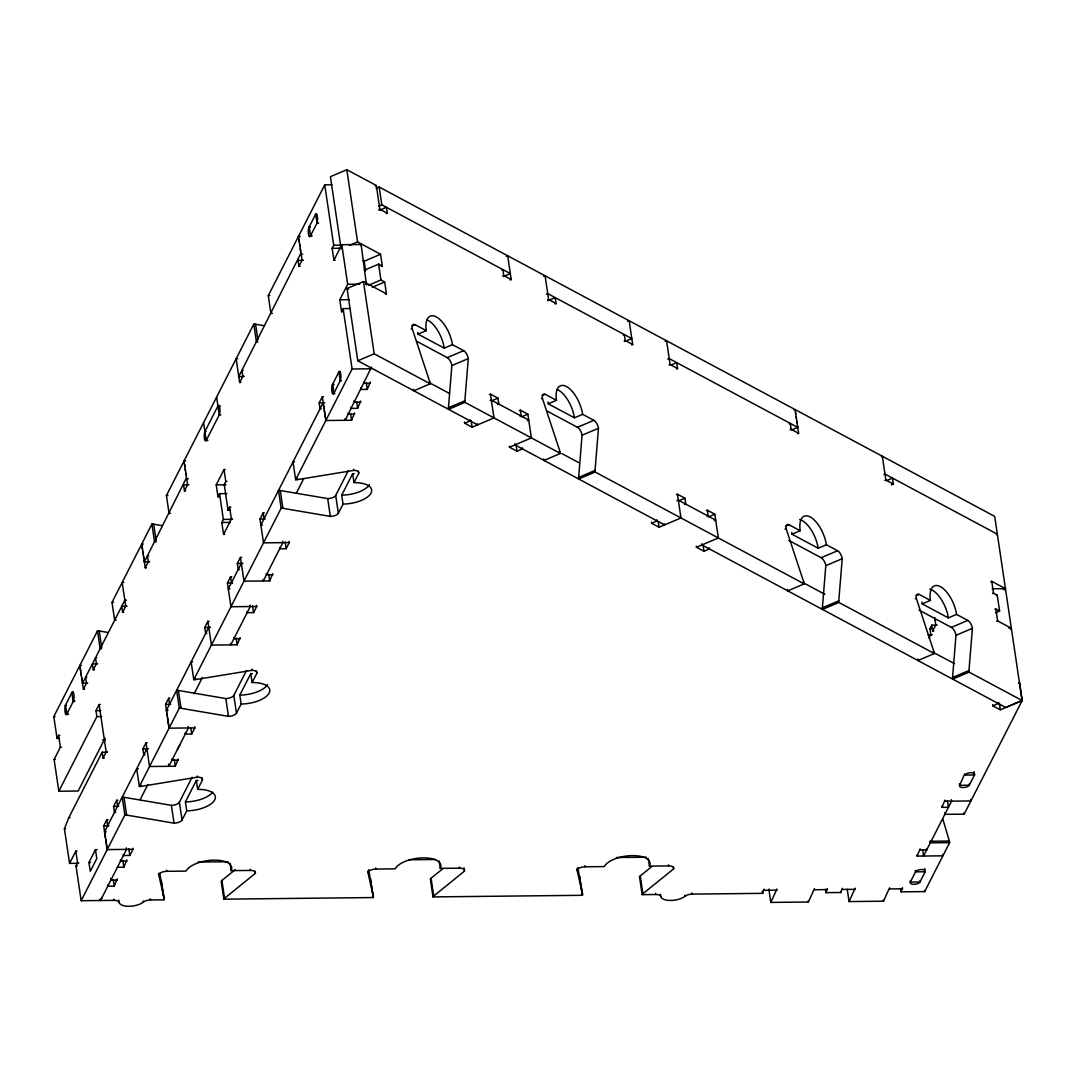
<?xml version="1.0" encoding="UTF-8"?>
<svg xmlns="http://www.w3.org/2000/svg" width="1076" height="1076" viewBox="0 0 1076 1076"><rect width="100%" height="100%" fill="white"/><g stroke="black" fill="none" stroke-linecap="round" stroke-linejoin="round"><path stroke-width="1.5" d="M543.716 458.995A6.685 3.053 67 0 1 544.026 460.434L560.435 453.453L464.953 402.37L448.544 409.351A6.698 3.067 67 0 1 448.45 407.737L451.866 365.571A6.685 3.053 67 0 0 447.253 357.635L416.869 341.374M464.953 402.37A6.698 3.067 67 0 1 464.859 400.756L468.289 358.604A6.685 3.053 67 0 0 463.662 350.655L452.445 344.656A23.39 10.706 67 0 0 436.264 316.869A23.39 10.706 67 0 0 426.271 330.655L418.066 334.138A23.39 10.706 67 0 1 417.838 332.296M787.444 589.419A6.685 3.053 67 0 1 787.753 590.859L804.162 583.878L595.149 472.028L578.74 479.008A6.698 3.067 67 0 1 578.632 477.394L582.062 435.242A6.685 3.053 67 0 0 577.449 427.306L547.065 411.045M595.149 472.028A6.698 3.067 67 0 1 595.041 470.414L598.471 428.261A6.685 3.053 67 0 0 593.858 420.326L582.641 414.327A23.39 10.706 67 0 0 566.46 386.526A23.39 10.706 67 0 0 556.467 400.312L548.249 403.809A23.39 10.706 67 0 1 548.034 401.967M917.64 659.077A6.685 3.053 67 0 1 917.949 660.529L934.358 653.549L838.877 602.452L822.467 609.433A6.698 3.067 67 0 1 822.373 607.819L825.803 565.667A6.685 3.053 67 0 0 821.176 557.718L788.775 540.381M838.877 602.452A6.698 3.067 67 0 1 838.782 600.838L842.212 558.686A6.685 3.053 67 0 0 837.585 550.751L826.368 544.738A23.39 10.706 67 0 0 810.188 516.951A23.39 10.706 67 0 0 800.194 530.737L791.99 534.221A23.39 10.706 67 0 1 791.761 532.391M376.089 188.313L379.169 187.009L994.695 516.372L1022.092 700.489L969.072 672.123L952.663 679.104A6.698 3.067 67 0 1 952.569 677.49L955.986 635.324A6.685 3.053 67 0 0 951.372 627.389L918.958 610.052M969.072 672.123A6.698 3.067 67 0 1 968.978 670.509L972.408 628.344A6.685 3.053 67 0 0 967.781 620.408L956.564 614.409A23.39 10.706 67 0 0 940.384 586.622A23.39 10.706 67 0 0 930.39 600.408L922.186 603.892A23.39 10.706 67 0 1 921.957 602.049M78.01 863.315L69.563 863.396L64.412 828.762L68.824 817.666L102.166 752.218L106.995 752.164M339.801 381.603L340.325 380.568A5.017 1.345 89.4 0 0 340.729 374.031A5.017 1.345 89.4 0 0 339.007 371.691L332.282 384.885A5.017 1.345 89.4 0 0 331.879 391.422A5.017 1.345 89.4 0 0 333.6 393.762L334.111 392.794M59.449 738.365L57.041 738.392L53.8 716.616L97.486 630.886A6.685 2.932 -8.5 0 1 99.261 630.993L108.151 632.5M116.195 620.112A6.698 2.946 -8.5 0 1 114.634 620.22L111.998 602.399L151.904 524.079A6.685 2.932 -8.5 0 1 153.68 524.187L162.57 525.693M87.721 683.099L82.502 683.314L124.829 600.233L126.443 600.206M149.187 561.833L144.372 561.887L186.525 477.69M338.483 372.7L340.5 371.866M170.613 513.319A6.698 2.946 -8.5 0 1 169.066 513.413L166.417 495.592L253.788 324.132A6.685 2.932 -8.5 0 1 255.563 324.239L264.454 325.746M272.484 313.358A6.685 2.932 -8.5 0 1 270.937 313.466L268.287 295.644L324.737 184.884L331.973 184.803M72.966 701.996L72.052 692.298A5.017 1.345 89.4 0 1 73.894 694.45A5.017 1.345 89.4 0 1 73.383 701.202L66.672 714.356A3.726 0.995 89.4 0 1 66.134 714.76L65.34 713.334A6.174 1.654 89.4 0 1 64.896 710.537L64.963 706.878A3.726 0.995 89.4 0 1 65.354 705.452L72.052 692.298L73.262 692.285M207.843 440.447L206.229 440.461A5.017 1.345 89.4 0 1 204.4 438.309A5.017 1.345 89.4 0 1 204.911 431.557L217.93 405.988L220.351 405.961M308.987 227.292L315.712 214.097L317.03 223.001L310.318 236.195A5.017 1.345 89.4 0 1 308.476 234.043A5.017 1.345 89.4 0 1 308.987 227.292L310.197 227.278M57.041 738.392L58.602 735.325L59.812 735.312M84.587 689.232L83.377 689.245L86.51 683.112L85.623 677.167L86.833 677.154M94.486 669.81L93.276 669.823L96.41 663.69L95.522 657.745L96.732 657.732M123.794 612.284L122.583 612.298L125.717 606.165L122.18 582.412L123.794 582.398M146.457 567.805L145.247 567.819L148.38 561.685L147.493 555.754L148.703 555.741M185.664 490.871L184.453 490.885L187.587 484.738L184.05 460.985L185.664 460.972M240.889 382.478L239.679 382.491L242.813 376.358L241.925 370.413L243.136 370.4M300.096 266.283L298.886 266.297L302.006 260.163L298.482 236.411L300.083 236.397M105.071 738.19L78.158 791.021L58.83 791.237L54.109 759.468L60.364 747.201L58.602 735.325M58.83 791.237L96.867 716.589L95.979 710.658L99.113 704.511L100.324 704.498M335.12 260.19L333.91 260.204L332.148 248.327L333.708 245.261L324.737 184.884M219.181 496.749L217.971 496.762L216.209 484.886L224.023 469.54L225.22 469.526M333.91 260.204L341.805 244.723L361.119 244.508L366.512 285.073M217.971 496.762L219.531 493.696L226.78 493.615M230.466 510.199L228.045 510.226L224.225 484.482L225.785 481.416L224.023 469.54M360.621 245.476L361.119 244.508M224.763 534.355L223.566 534.369L221.791 522.492L223.364 519.426L219.531 493.696M228.045 510.226L229.605 507.159L230.815 507.146M104.251 758.15L103.054 758.163L106.174 752.03L99.113 704.511M342.773 311.663L341.563 311.677L339.787 299.8L347.683 284.306L341.805 244.723M223.566 534.369L231.38 519.035L229.605 507.159M341.563 311.677L343.123 308.61L350.373 308.53M69.563 863.396L75.818 851.129L77.028 851.116M159.853 873.483L164.251 898.944A6.685 2.946 -8.5 0 1 164.063 899.818L150.492 899.966A6.685 2.932 -8.5 0 0 143.377 902.078A13.369 5.878 -8.5 0 1 129.147 906.301A13.369 5.878 -8.5 0 1 119.086 902.347A6.685 2.932 -8.5 0 0 114.056 900.37L81.171 900.72L76.019 866.072L77.58 863.006L75.818 851.129M81.171 900.72L107.21 849.596L103.686 825.843L106.806 819.697L108.017 819.683M115.67 812.34L114.473 812.353L113.585 806.408L116.706 800.275L117.916 800.262M144.978 754.814L143.781 754.827L142.893 748.896L146.013 742.763L147.224 742.749M132.805 848.197L132.967 849.314L107.21 849.596L124.843 814.976A6.685 2.946 -8.5 0 1 126.632 815.097L174.043 823.167A6.685 2.932 -8.5 0 0 182.046 820.033L186.726 810.833A23.39 10.289 -8.5 0 0 214.743 799.845A23.39 10.289 -8.5 0 0 197.675 789.354L202.355 780.154A6.685 2.932 -8.5 0 0 197.486 777.154L141.265 786.354A6.698 2.946 -8.5 0 1 139.355 786.502L169.08 728.17L165.556 704.417L168.676 698.284L169.887 698.27M206.848 633.401L205.637 633.414L204.763 627.469L207.883 621.336L209.094 621.323M256.545 605.358L256.707 606.46L230.95 606.743L227.426 582.99L230.546 576.857L231.757 576.844M239.41 569.486L238.2 569.5L237.325 563.555L240.446 557.422L241.656 557.408M289.108 541.443L289.269 542.56L263.512 542.842L259.988 519.076L263.109 512.943L264.319 512.929M321.28 408.813L320.07 408.826L319.182 402.895L322.316 396.762L323.526 396.748M95.455 849.677L96.773 858.581L90.263 871.358L88.931 862.454L95.455 849.677L97.055 849.65M104.789 833.268L104.56 831.775L146.901 748.694L146.013 742.763M166.659 711.841L166.43 710.348L208.771 627.268L210.371 627.254M322.316 396.762L323.19 402.693L260.863 525.021L262.477 525.007M334.918 393.56L333.708 393.574L340.218 380.796L338.9 371.879M194.675 726.771L194.837 727.887L169.08 728.17L179.275 708.183L176.625 690.362A6.685 2.946 -8.5 0 1 178.401 690.469L225.812 698.553A6.685 2.932 -8.5 0 0 233.815 695.405L246.512 670.482M179.275 708.183A6.685 2.946 -8.5 0 1 181.05 708.29L228.462 716.36A6.685 2.932 -8.5 0 0 236.464 713.227L241.145 704.027A23.39 10.289 -8.5 0 0 269.161 693.052A23.39 10.289 -8.5 0 0 252.093 682.547L256.787 673.347A6.685 2.932 -8.5 0 0 251.905 670.348L195.684 679.548A6.698 2.946 -8.5 0 1 193.774 679.696L281.145 508.222L278.496 490.414A6.685 2.946 -8.5 0 1 280.271 490.522L327.696 498.591A6.685 2.932 -8.5 0 0 335.699 495.458L348.395 470.535M281.145 508.222A6.685 2.946 -8.5 0 1 282.921 508.329L330.345 516.413A6.685 2.932 -8.5 0 0 338.348 513.279L343.029 504.079A23.39 10.289 -8.5 0 0 371.032 493.09A23.39 10.289 -8.5 0 0 353.977 482.599L358.658 473.4A6.685 2.932 -8.5 0 0 353.789 470.4L297.568 479.6A6.698 2.946 -8.5 0 1 295.658 479.748L352.094 368.987L343.123 308.61M140.189 799.576L147.816 784.592M194.137 693.684L202.409 677.45M296.196 493.4L303.768 478.524M177.419 749.528L179.853 744.74M107.613 885.077L107.775 886.194L114.217 886.126L117.176 878.877M117.351 867.283L123.848 867.202L126.82 859.966M123.242 854.411L123.404 855.514L129.846 855.447L132.967 849.314M148.501 748.681L146.901 748.694L149.551 766.515L175.307 766.233L178.266 758.983M185.112 732.985L185.274 734.101L191.716 734.02L194.837 727.887M207.883 621.336L211.421 645.089L237.164 644.806L240.123 637.557M246.982 611.558L247.144 612.674L253.586 612.607L256.707 606.46M240.446 557.422L243.983 581.188L269.726 580.905L272.699 573.656M279.545 547.644L279.706 548.76L286.149 548.693L289.269 542.56M324.804 402.68L323.19 402.693L325.84 420.514L351.596 420.232L354.555 412.982M351.058 407.293L351.22 408.409L357.662 408.342L360.621 401.092M360.608 387.817L360.863 389.485L367.293 389.418L370.265 382.168M182.046 820.033L179.396 802.212L192.093 777.289M186.726 810.833L185.408 801.916L196.343 780.45A23.39 10.289 -8.5 0 1 197.984 780.463M241.145 704.027L239.827 695.123L250.762 673.643A23.39 10.289 -8.5 0 1 252.403 673.657M343.029 504.079L341.711 495.162L352.646 473.696A23.39 10.289 -8.5 0 1 354.273 473.709M651.747 866.624L640.233 875.958A6.685 2.946 -8.5 0 0 639.521 876.832L642.17 894.654L655.741 894.506A6.685 2.932 -8.5 0 1 660.772 896.483A13.369 5.878 -8.5 0 0 670.832 900.451A13.369 5.878 -8.5 0 0 685.062 896.227A6.685 2.932 -8.5 0 1 692.164 894.116L762.628 893.349L764.027 889.166M814.465 888.628L808.372 902.011L770.82 902.414L776.899 889.032M929.086 638.122L930.848 634.679L929.96 628.734L931.776 625.156L936.618 625.102M935.232 618.377L934.909 619.023A5.017 2.206 -8.5 0 0 935.622 620.704M933.874 631.087L932.663 631.087L935.797 624.954L934.681 617.53M842.266 888.319L840.881 892.502L825.951 892.663L827.336 888.48M1004.769 589.944L1005.414 588.666L991.749 581.309L990.727 581.739M889.583 887.808L883.504 901.204L849.058 901.567L855.151 888.184M1010.633 629.379L1011.279 628.102L1008.871 628.128M942.684 854.344L942.899 855.823L917.155 856.092L920.115 848.843M947.431 800.611L948.427 807.282L941.984 807.363L944.943 800.114M942.845 819.024L949.314 841.042A6.698 1.802 89.4 0 1 949.637 842.616L924.674 891.6L901.069 891.856L902.468 887.673M944.661 812.878A6.698 1.802 89.4 0 0 944.822 814.344L964.15 814.142L1022.2 700.516L1019.55 682.709L1018.528 683.139M300.957 253.116L238.791 376.546L243.62 376.506M102.112 897.317L100.485 900.504L100.31 899.402M333.708 393.574L332.78 383.876M1019.147 683.475L1019.55 682.709M368.678 869.69L373.412 896.685A6.698 2.946 -8.5 0 1 373.224 897.559L223.848 899.173L221.199 881.365A6.685 2.946 -8.5 0 1 221.912 880.477L235.348 869.596M223.848 899.173A6.685 2.946 -8.5 0 1 224.561 898.299L255.268 873.416L254.945 871.183M577.839 867.431L582.56 894.425A6.698 2.946 -8.5 0 1 582.385 895.299L433.009 896.913L430.36 879.105A6.685 2.946 -8.5 0 1 431.072 878.218L442.586 868.883M433.009 896.913A6.685 2.946 -8.5 0 1 433.722 896.039L464.428 871.157L463.931 867.807M642.17 894.654A6.685 2.946 -8.5 0 1 642.883 893.779L673.589 868.897L673.267 866.664M379.263 210.345L386.432 207.291L387.32 213.236L379.841 209.228L376.304 185.476L346.822 169.699L330.413 176.679L341.159 248.933M375.282 185.919L376.304 185.476M378.739 206.135L381.819 204.83L510.347 273.6L503.501 276.505M378.819 209.672L379.841 209.228M386.297 213.667L387.32 213.236M349.364 245.449L357.568 241.952L380.568 254.259L382.33 266.135L381.294 266.579M362.72 260.473L364.159 261.239L380.568 254.259M364.226 270.251L378.591 264.145L382.33 266.135M477.421 423.769L477.583 424.885L357.783 360.783L347.037 288.529L363.446 281.549L386.445 293.856L384.683 281.979L380.944 279.975L368.638 285.207M372.377 287.211L384.683 281.979M385.423 294.286L386.445 293.856M506.325 256.37L507.697 255.779L511.221 279.545L510.199 279.975M501.846 270.036L502.869 269.592L503.743 275.537L511.221 279.545M502.721 275.967L503.743 275.537M411.974 325.961L415.054 324.643L426.271 330.655M411.166 329.014L412.189 328.584A6.685 3.053 67 0 1 415.054 324.643M543.716 276.371L545.088 275.792L548.625 299.545L556.104 303.553L555.216 297.608L548.034 300.661M357.783 360.783L374.192 353.802L430.239 383.796L413.83 390.776A6.685 3.053 67 0 0 413.52 389.324M546.366 294.192L547.738 293.613L631.814 338.59L624.968 341.509M547.59 299.989L548.625 299.545M418.066 334.138L444.24 348.14L452.445 344.656M555.068 303.983L556.104 303.553M447.253 357.635L463.662 350.655M451.866 365.571L468.289 358.604M428.799 382.451L429.835 382.007L412.189 328.584M627.792 321.361L629.164 320.782L632.701 344.535L631.666 344.966M448.45 407.737L464.859 400.756M623.313 335.026L624.336 334.596L625.21 340.527L632.701 344.535M489.432 394.596L490.468 394.152L497.946 398.16L498.82 404.092L497.798 404.536M624.188 340.971L625.21 340.527M489.983 400.675L491.342 400.097L528.733 420.097L527.375 420.689M491.786 400.77L497.946 398.16M464.469 422.101L464.63 423.218L470.104 420.891L469.943 419.775M665.183 341.374L666.555 340.783L670.092 364.549L677.571 368.543L676.683 362.612L670.523 365.221M542.169 395.618L545.236 394.314L556.467 400.312M464.63 423.218L472.108 427.212L493.992 417.905L490.468 394.152M541.362 398.685L542.385 398.255A6.685 3.053 67 0 1 545.236 394.314M519.358 410.602L520.38 410.158L527.859 414.166L531.383 437.919L509.513 447.226L509.338 446.11M520.233 416.533L521.255 416.103L520.38 410.158M521.699 416.775L527.859 414.166M667.833 359.182L669.205 358.604L797.733 427.387L797.518 425.894M669.057 364.979L670.092 364.549M676.535 368.987L677.571 368.543M548.249 403.809L574.436 417.811L582.641 414.327M509.513 447.226L516.991 451.221L522.452 448.894L522.29 447.791M577.449 427.306L593.858 420.326M582.062 435.242L598.471 428.261M558.995 452.108L560.018 451.678L542.385 398.255M578.632 477.394L595.041 470.414M794.061 409.996L795.083 409.566L798.621 433.319L797.585 433.762M789.233 423.81L790.255 423.379L791.142 429.324L798.621 433.319M790.107 429.754L791.142 429.324M791.586 429.996L797.733 427.387M676.4 494.637L677.423 494.193L684.901 498.201L685.789 504.133L684.766 504.577M676.938 500.717L678.31 500.138L715.701 520.138L714.33 520.73M678.754 500.811L684.901 498.201M651.437 522.142L651.599 523.259L657.073 520.932L656.898 519.816M651.599 523.259L659.077 527.253L680.96 517.946L677.423 494.193M706.313 510.643L707.335 510.199L714.814 514.207L718.351 537.96L696.468 547.267L696.307 546.151M707.201 516.574L708.223 516.144L707.335 510.199M708.667 516.83L714.814 514.207M881.311 456.695L882.347 456.251L885.871 480.017L893.349 484.012L892.475 478.08L886.315 480.69M883.961 474.503L884.983 474.072L997.371 534.207L996.336 534.638M696.468 547.267L703.946 551.262L709.42 548.935L709.259 547.832M884.849 480.447L885.871 480.017M785.897 526.043L788.977 524.738L800.194 530.737M785.09 529.11L786.126 528.666A6.685 3.053 67 0 1 788.977 524.738M891.305 484.886L893.349 484.012M791.99 534.221L818.163 548.235L826.368 544.738M821.176 557.718L837.585 550.751M825.803 565.667L842.212 558.686M802.736 582.533L803.759 582.103L786.126 528.666M822.373 607.819L838.782 600.838M916.093 595.714L919.173 594.396L930.39 600.408M915.286 598.767L916.308 598.337A6.685 3.053 67 0 1 919.173 594.396M992.489 593.616L993.511 593.185L997.25 595.189L999.604 611.02L995.502 612.769M1003.41 589.514L1005.455 588.639L992.139 588.801M996.228 595.62L997.25 595.189M922.186 603.892L948.36 617.893L956.564 614.409M951.372 627.389L967.781 620.408M994.843 609.46L995.865 609.016L999.604 611.02M955.986 635.324L972.408 628.344M996.605 621.336L997.64 620.892L1011.346 628.236L1010.324 628.666M916.308 598.337L933.955 651.76L932.919 652.204L954.466 663.636M952.569 677.49L968.978 670.509M992.677 704.713L992.839 705.829L998.313 703.502L998.151 702.386M1022.092 700.489L1005.67 707.47L701.942 544.94L701.781 543.824M992.839 705.829L1000.317 709.824L1022.2 700.516M316.707 214.487L315.497 214.501A5.017 1.345 89.4 0 1 317.339 216.653A5.017 1.345 89.4 0 1 316.828 223.418L318.039 223.404M317.03 223.001L318.644 222.988M310.399 226.861L309.202 226.875L310.52 235.779L312.134 235.765M310.318 236.195L311.515 236.182M333.708 245.261L342.155 245.167M332.148 248.327L340.594 248.247M301.132 254.232L302.733 254.205M302.006 260.163L303.217 260.15M302.827 260.311L297.998 260.365L298.886 266.297M347.683 284.306L359.761 284.185M365.8 284.118L367.01 284.104M339.787 299.8L349.458 299.693M237.756 358.725L236.142 358.738L239.679 382.491M352.094 368.987L371.408 368.786M242.813 376.358L244.01 376.344M340.218 380.796L341.428 380.783M370.426 383.285L363.984 383.352L363.822 382.236M332.376 384.67L333.99 384.643M360.783 402.195L354.34 402.276L354.098 400.595M319.182 402.895L322.813 402.854M220.862 414.879L219.262 414.892L206.229 440.461L203.579 422.639M354.73 414.099L348.288 414.166L348.126 413.05M204.911 431.557L206.121 431.543M186.699 478.807L188.3 478.793M225.785 481.416L226.996 481.402M187.197 484.899L183.579 484.94L184.453 490.885M187.587 484.738L188.784 484.725M224.225 484.482L225.435 484.469M216.209 484.886L225.866 484.778M231.38 519.035L232.577 519.022M223.364 519.426L231.811 519.331M259.988 519.076L263.607 519.049M265.207 518.874L263.997 518.888L263.109 512.943M221.791 522.492L230.251 522.398M141.884 545.182L141.723 544.066L143.323 544.053M148.38 561.685L149.577 561.672M242.934 563.353L241.333 563.367L228.3 588.922L229.914 588.908M237.325 563.555L242.154 563.515M272.86 574.772L266.418 574.84L266.256 573.723M232.645 582.775L231.434 582.788L230.546 576.857M227.426 582.99L232.255 582.936M125.717 606.165L126.914 606.151M126.538 606.313L121.709 606.366L122.583 612.298M204.763 627.469L209.591 627.416M935.797 624.954L936.994 624.941M929.96 628.734L931.17 628.72M240.298 638.673L233.855 638.74L233.694 637.638M930.848 634.679L932.045 634.665M928.037 634.853L931.668 634.813M96.41 663.69L97.62 663.677M97.23 663.825L92.401 663.879L93.276 669.823M80.014 666.609L79.853 665.493L81.453 665.479M73.383 701.202L74.984 701.189M65.354 705.452L66.564 705.439M170.775 704.202L169.564 704.215L168.676 698.284M165.556 704.417L170.385 704.363M95.979 710.658L100.808 710.604M166.43 710.348L168.044 710.335M68.474 713.966L66.86 713.98L65.542 705.076M66.672 714.356L67.882 714.343M53.8 716.616L55.011 716.603M96.867 716.589L101.695 716.535M60.364 747.201L61.574 747.188M142.893 748.896L146.511 748.856M106.174 752.03L107.385 752.016M54.109 759.468L55.32 759.454M178.428 760.1L171.985 760.167L171.824 759.051M118.804 806.206L117.593 806.22L116.706 800.275M113.585 806.408L118.414 806.354M945.118 801.23L970.861 800.947L970.646 799.455M68.824 817.666L70.034 817.652M108.905 825.628L107.694 825.642L106.806 819.697M103.686 825.843L108.515 825.79M64.412 828.762L65.623 828.749M104.56 831.775L106.174 831.761M930 841.257L949.314 841.042M949.637 842.616L930.323 842.831A6.698 1.802 89.4 0 0 930.067 841.526M920.276 849.959L926.718 849.892L926.557 848.776M126.981 861.069L120.539 861.15L120.377 860.033M88.931 862.454L90.545 862.441M77.58 863.006L78.79 862.992M198.038 862.064L228.085 861.742M408.867 859.778L435.578 859.495M616.36 857.532L646.407 857.209M76.019 866.072L77.23 866.059M164.251 898.944L158.683 874.465A6.685 2.932 -8.5 0 1 166.686 871.318L186 871.116A23.39 10.289 -8.5 0 1 214.016 860.127A23.39 10.289 -8.5 0 1 231.084 870.632L250.399 870.417A6.685 2.932 -8.5 0 1 255.268 873.416M373.412 896.685L367.844 872.192A6.685 2.932 -8.5 0 1 375.847 869.058L395.161 868.857A23.39 10.289 -8.5 0 1 423.177 857.868A23.39 10.289 -8.5 0 1 440.245 868.359L459.56 868.157A6.685 2.932 -8.5 0 1 464.428 871.157M582.56 894.425L577.005 869.933A6.685 2.932 -8.5 0 1 585.008 866.799L604.322 866.597A23.39 10.289 -8.5 0 1 632.338 855.608A23.39 10.289 -8.5 0 1 649.406 866.099L668.721 865.898A6.685 2.932 -8.5 0 1 673.589 868.897M117.338 879.993L110.841 880.06L110.586 878.393M160.566 882.011L161.413 882.011A6.685 2.946 -8.5 0 0 161.602 881.136M639.521 876.832L640.368 876.832M764.189 890.282L777.074 890.148M814.626 889.744L827.511 889.596M842.441 889.435L855.312 889.301M889.758 888.924L902.63 888.789M124.843 814.976L122.207 797.168A6.685 2.946 -8.5 0 1 123.982 797.276L171.393 805.359A6.685 2.932 -8.5 0 0 179.396 802.212M347.037 288.529L348.476 289.296M430.548 383.325L449.001 393.197M561.874 453.588L578.7 462.599M803.261 582.748L824.862 594.302M298.967 239.746L299.303 241.979M299.639 244.212L299.962 246.431M300.298 248.664L300.621 250.883M323.19 402.693L323.419 404.186M324.078 408.638L323.634 405.665M324.737 413.09L324.306 410.117M325.409 417.542L324.965 414.569M184.547 464.334L184.87 466.554M185.206 468.786L185.543 471.006M185.866 473.238L186.202 475.457M142.207 547.415L142.543 549.634M142.879 551.867L143.202 554.086M143.538 556.319L143.875 558.538M144.197 560.771L144.372 561.887M167.318 716.293L166.874 713.321M167.977 720.745L167.547 717.773M168.65 725.197L168.206 722.225M80.35 668.828L80.673 671.061M81.009 673.28L81.332 675.513M81.668 677.745L82.005 679.965M82.327 682.197L82.502 683.314M105.448 837.72L105.004 834.747M106.107 842.172L105.677 839.199M106.78 846.624L106.336 843.651M991.749 581.309L993.511 593.185M995.865 609.016L997.64 620.892M999.322 703.139L1000.317 709.824M973.995 771.64L974.493 774.976L969.288 785.198A5.017 2.206 -8.5 0 1 963.289 787.551A5.017 2.206 -8.5 0 1 959.631 785.305L959.402 783.826M969.113 784.081L969.288 785.198L959.631 785.305L964.674 773.967M931.776 625.156L932.663 631.087M951.332 799.67L951.547 801.149L923.585 856.039L922.71 850.094M941.823 806.247L941.984 807.363M924.688 868.426L925.172 871.762L919.967 881.997A5.017 2.206 -8.5 0 1 913.968 884.337A5.017 2.206 -8.5 0 1 910.309 882.091L910.148 880.988M924.513 890.484L924.674 891.6M916.994 854.976L917.155 856.092M919.805 880.881L919.967 881.997L910.309 882.091L915.515 871.869L915.299 870.39M900.572 888.52L901.069 891.856M883.329 900.087L883.504 901.204M795.527 412.538L795.742 414.018M796.186 416.99L796.415 418.47M796.845 421.442L797.074 422.922M847.242 889.327L849.058 901.567M840.706 891.399L840.881 892.502M825.453 889.327L825.951 892.663M808.21 900.894L808.372 902.011M768.829 889.058L770.82 902.414M762.292 891.13L762.628 893.349M702.951 544.59L703.946 551.262M664.376 523.824L664.551 524.927L514.974 444.899L514.812 443.783M658.256 521.685L659.077 527.253M692.002 892.999L692.164 894.116M684.887 895.111L685.062 896.227M668.546 864.781L668.721 865.898M660.435 894.264L660.772 896.483M655.58 893.389L655.741 894.506M648.303 858.675L649.406 866.099M640.233 875.958L642.883 893.779M584.846 865.682L585.008 866.799M515.996 444.549L516.991 451.221M582.385 895.299L579.735 877.478A6.698 2.946 -8.5 0 0 579.924 876.604M576.844 868.83L577.005 869.933M471.127 420.528L472.108 427.212M379.169 187.009L381.819 204.83M378.591 264.145L380.944 279.975M459.398 867.041L459.56 868.157M364.159 261.239L365.584 270.896M346.822 169.699L357.568 241.952M363.446 281.549L374.192 353.802M371.529 367.118L345.154 420.299L344.939 418.82M439.142 860.934L440.245 868.359M366.311 382.733L367.293 389.418M431.072 878.218L433.722 896.039M356.667 401.657L357.662 408.342M350.601 413.547L351.596 420.232M358.335 471.167L358.658 473.4M353.614 469.284L353.789 470.4M352.646 473.696L353.977 482.599M335.699 495.458L338.348 513.279M327.696 498.591L330.345 516.413M375.685 867.942L375.847 869.058M372.726 894.223L370.574 879.751A6.698 2.946 -8.5 0 0 370.763 878.877M372.901 895.34L373.224 897.559M367.683 871.089L367.844 872.192M297.406 478.484L297.568 479.6M295.658 479.748L293.008 461.927A6.698 2.946 -8.5 0 0 294.555 461.833M255.563 324.239L257.877 339.828M280.271 490.522L282.921 508.329M253.788 324.132L256.424 341.939A6.685 2.932 -8.5 0 1 257.89 342.007M285.153 542.008L286.149 548.693M282.611 541.147L282.84 542.627L263.297 580.973L263.082 579.493M268.744 574.221L269.726 580.905M252.591 605.923L253.586 612.607M250.049 605.048L250.278 606.541L230.735 644.874L230.52 643.394M216.612 397.084L219.262 414.892A5.017 1.345 89.4 0 0 219.773 408.14A5.017 1.345 89.4 0 0 217.93 405.988M256.451 671.128L256.787 673.347M251.744 669.232L251.905 670.348M250.762 673.643L252.093 682.547M236.182 638.135L237.164 644.806M233.815 695.405L236.464 713.227M225.812 698.553L228.462 716.36M250.237 869.3L250.399 870.417M229.982 863.208L231.084 870.632M195.523 678.431L195.684 679.548M193.774 679.696L191.124 661.888A6.698 2.946 -8.5 0 0 192.685 661.78M221.912 880.477L224.561 898.299M202.032 777.921L202.355 780.154M190.882 728.452L191.716 734.02M197.325 776.038L197.486 777.154M196.343 780.45L197.675 789.354M153.68 524.187L156.168 540.892M178.401 690.469L181.05 708.29M151.904 524.079L154.554 541.887A6.685 2.932 -8.5 0 1 156.02 541.968M174.312 759.548L175.307 766.233M141.723 544.066L145.247 567.819M168.528 764.081L168.865 766.3L188.394 727.954L188.179 726.475M171.393 805.359L174.043 823.167M166.524 870.202L166.686 871.318M161.413 882.011L164.063 899.818M158.522 873.349L158.683 874.465M141.104 785.238L141.265 786.354M139.355 786.502L136.706 768.694A6.698 2.946 -8.5 0 0 138.266 768.587M150.317 898.85L150.492 899.966M143.202 900.962L143.377 902.078M99.261 630.993L101.736 647.698M123.982 797.276L126.632 815.097M97.486 630.886L100.135 648.693A6.685 2.932 -8.5 0 1 101.588 648.761M128.851 848.762L129.846 855.447M122.866 860.531L123.848 867.202M102.166 752.218L103.054 758.163M118.763 900.114L119.086 902.347M113.222 879.442L114.217 886.126M79.853 665.493L83.377 689.245M113.895 899.254L114.056 900.37M325.625 419.021L325.84 420.514M298.482 236.411L298.644 237.527M184.05 460.985L184.211 462.102M168.865 726.69L169.08 728.17M126.309 847.901L126.538 849.381L100.485 900.504L100.256 899.025M106.995 848.103L107.21 849.596M212.685 792.124A23.39 10.289 -8.5 0 1 185.408 801.916M267.615 684.524A23.39 10.289 -8.5 0 1 239.827 695.123M369.498 484.577A23.39 10.289 -8.5 0 1 341.711 495.162M269.834 295.55A6.685 2.932 -8.5 0 1 268.287 295.644M167.964 495.498A6.698 2.946 -8.5 0 1 166.417 495.592M113.545 602.304A6.698 2.946 -8.5 0 1 111.998 602.399M105.381 739.992A13.369 5.878 -8.5 0 1 102.57 739.965M933.955 651.76A6.685 3.053 67 0 1 934.358 653.549M803.759 582.103A6.685 3.053 67 0 1 804.162 583.878M560.018 451.678A6.685 3.053 67 0 1 560.435 453.453M429.835 382.007A6.685 3.053 67 0 1 430.239 383.796M426.903 319.814A23.39 10.706 67 0 1 444.24 348.14M557.086 389.472A23.39 10.706 67 0 1 574.436 417.811M929.852 589.177A23.39 10.706 67 0 1 948.36 617.893M799.656 519.52A23.39 10.706 67 0 1 818.163 548.235M964.15 814.142A6.698 1.802 89.4 0 1 963.988 812.662M974.493 774.976L964.836 775.083A5.017 2.206 -8.5 0 1 970.834 772.729A5.017 2.206 -8.5 0 1 974.493 774.976M925.172 871.762L915.515 871.869A5.017 2.206 -8.5 0 1 921.527 869.516A5.017 2.206 -8.5 0 1 925.172 871.762"/></g></svg>
